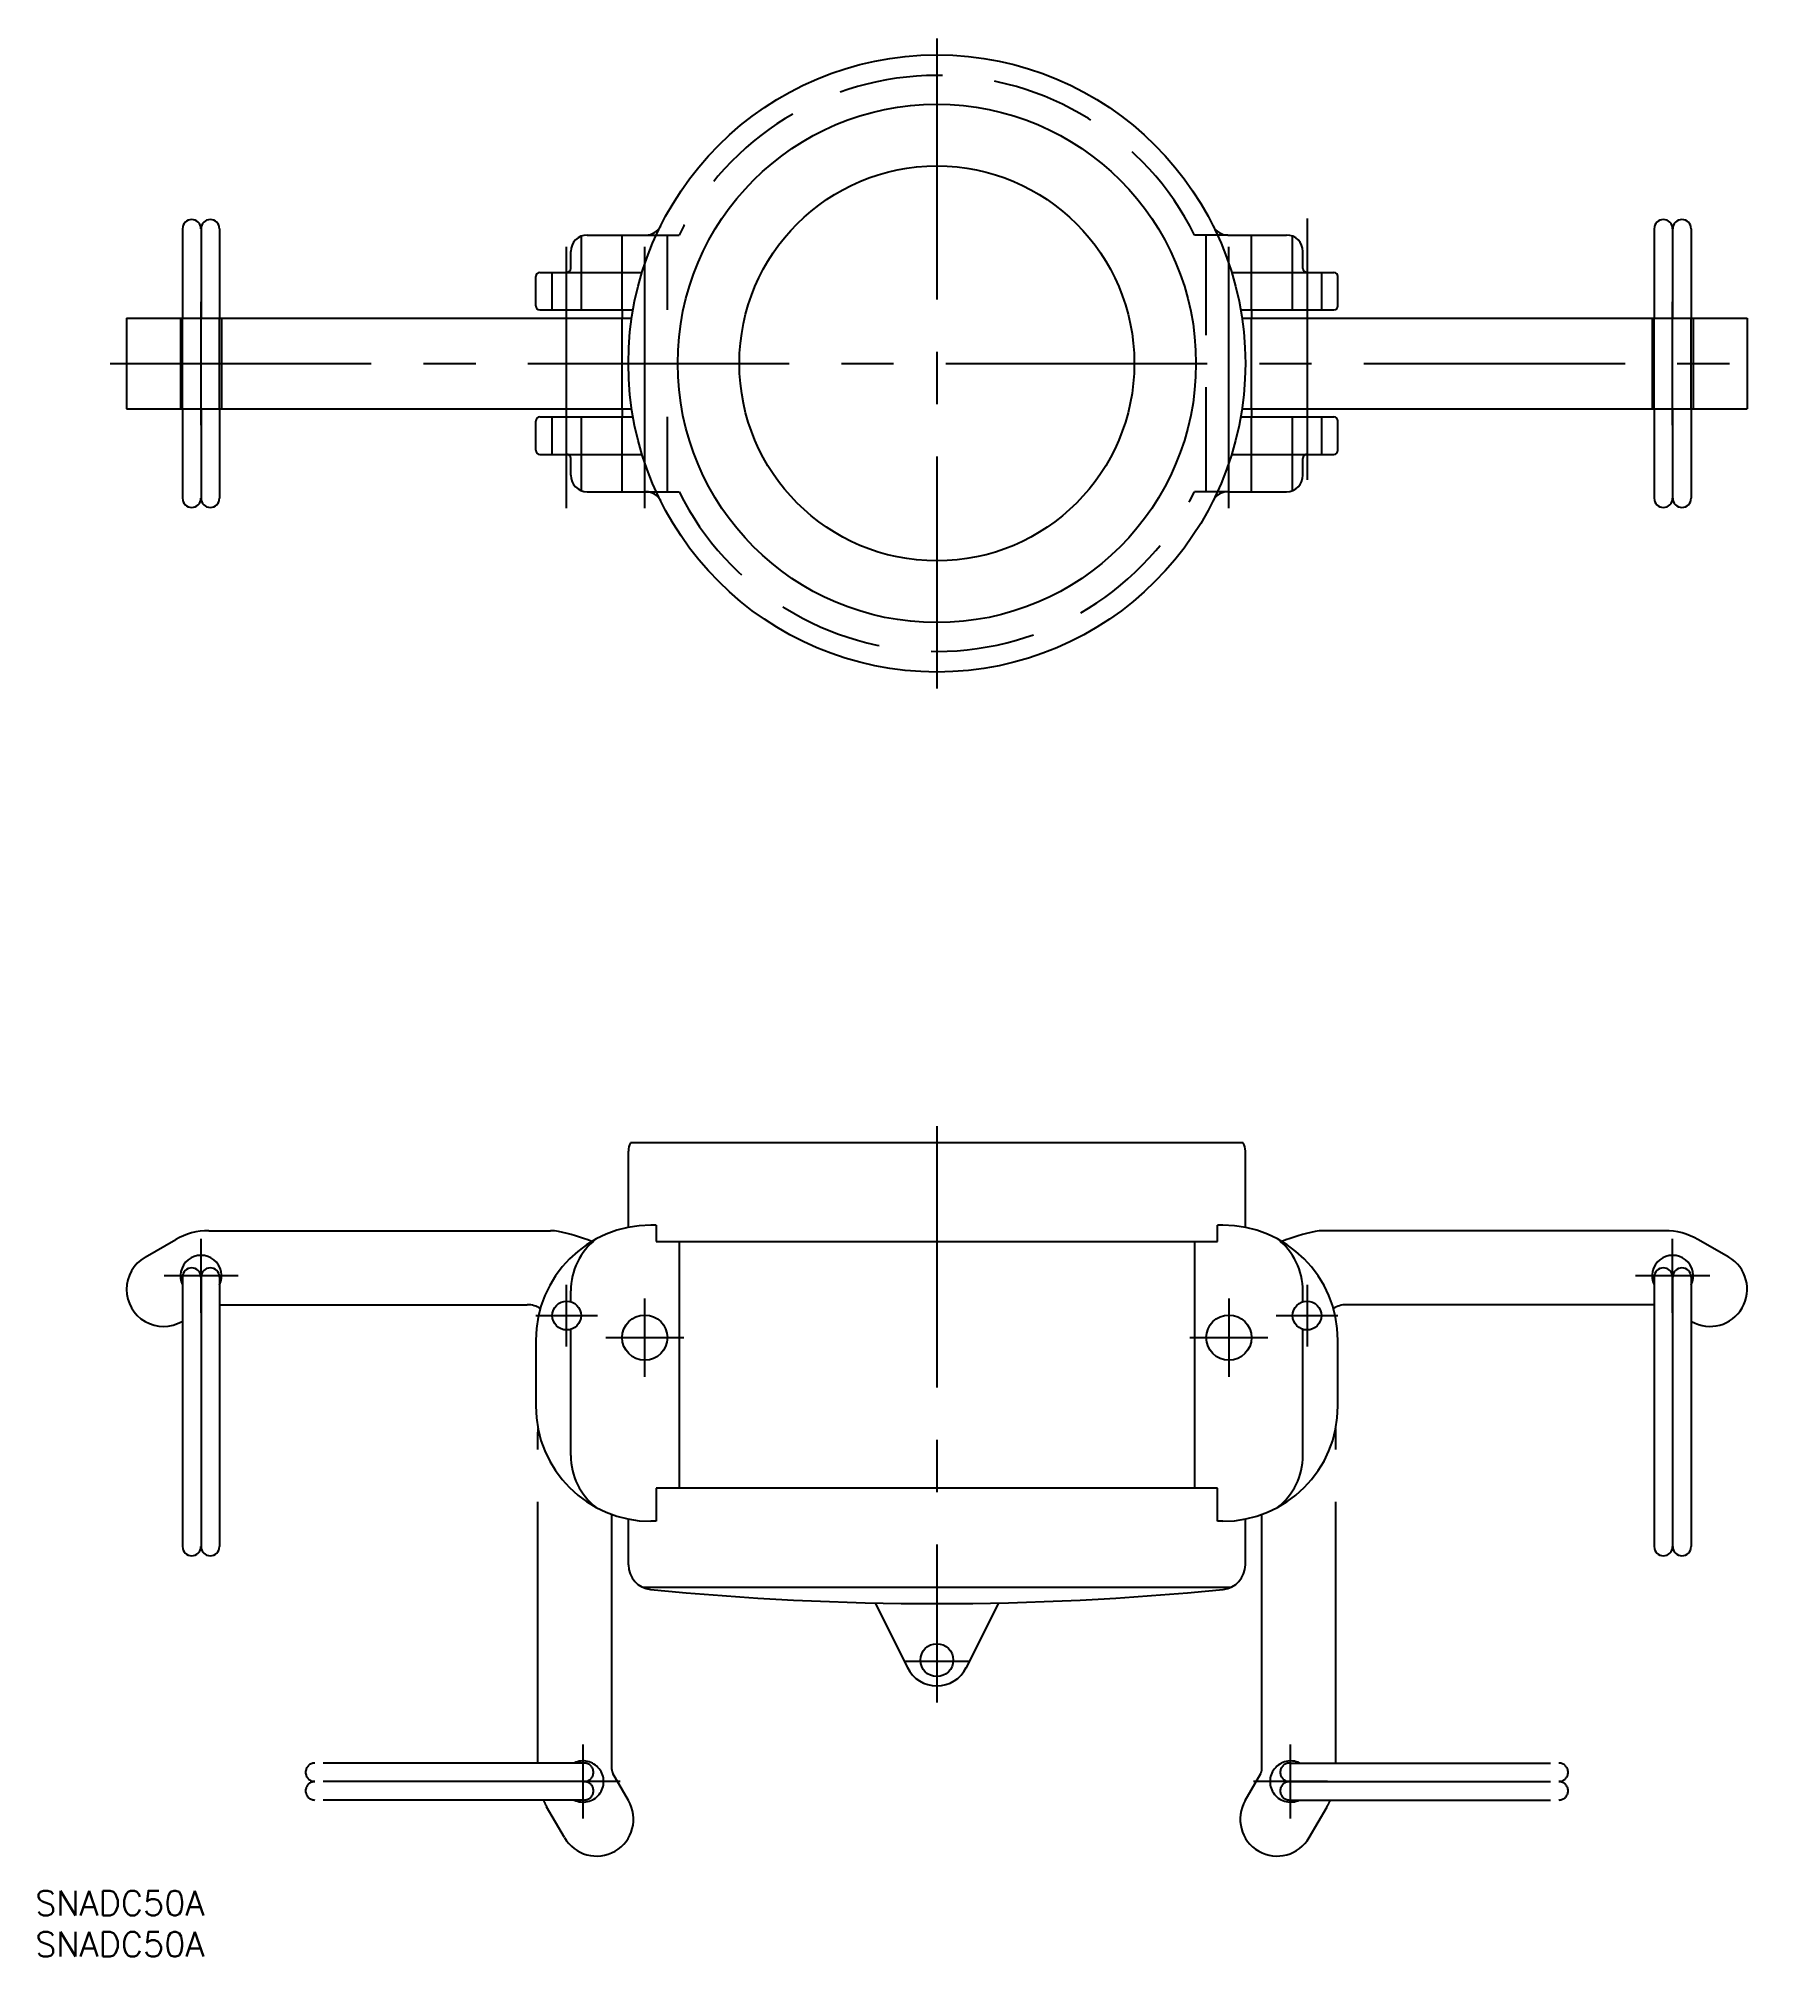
# Model space of a CAD drawing. Extents: x -109 to 100, y -194 to 40.
import ezdxf

# ---------------------------------------------------------------- set-up
doc = ezdxf.new("R2010")
doc.units = 0
for name, pattern in [('CENTER', [50.8, 31.75, -6.35, 6.35, -6.35]), ('DASHED', [19.05, 12.7, -6.35]), ('PHANTOM', [63.5, 31.75, -6.35, 6.35, -6.35, 6.35, -6.35])]:
    doc.linetypes.add(name, pattern=pattern)
doc.layers.get('0').update_dxf_attribs({"linetype": 'CONTINUOUS'})
doc.layers.add('CENTER', color=1, linetype='CONTINUOUS')
doc.styles.get("Standard").update_dxf_attribs({"font": 'txt.shx', "height": 3, "bigfont": 'bigfont.shx'})

msp = doc.modelspace()

# ---------------------------------------------------------------- linework, layer by layer
at = {"color": 7, "linetype": 'CONTINUOUS'}
for p, q in [((-91.69, 16.37), (-91.69, 5.5)), ((-89.44, 16.37), (-89.44, 5.5)), ((-87.19, 16.37), (-87.19, 5.5)), ((87.19, 16.37), (87.19, 5.5)), ((89.44, 16.37), (89.44, 5.5)), ((91.69, 16.37), (91.69, 5.5)), ((-42.5, 15.6), (-35.36, 15.6)), ((35.36, 15.6), (42.5, 15.6)), ((-44.5, 11.55), (-44.5, 13.6)), ((44.5, 11.55), (44.5, 13.6)), ((-48.75, 7), (-48.75, 10.55)), ((-48.25, 11.05), (-35.84, 11.05)), ((35.84, 11.05), (48.25, 11.05)), ((48.75, 7), (48.75, 10.55)), ((-98.5, 5.5), (-37.09, 5.5)), ((-98.5, 5.5), (-98.5, -5.5)), ((-48.25, 6.5), (-36.93, 6.5)), ((-38.25, 6.5), (-38.25, 5.5)), ((36.93, 6.5), (48.25, 6.5)), ((37.09, 5.5), (98.5, 5.5)), ((38.25, 6.5), (38.25, 5.5)), ((98.5, 5.5), (98.5, -5.5)), ((-98.5, -5.5), (-37.09, -5.5)), ((-91.69, -5.5), (-91.69, -16.38)), ((-89.44, -5.5), (-89.44, -16.38)), ((-87.19, -5.5), (-87.19, -16.38)), ((-48.25, -6.5), (-36.93, -6.5)), ((-38.25, -5.5), (-38.25, -6.5)), ((36.93, -6.5), (48.25, -6.5)), ((37.09, -5.5), (98.5, -5.5)), ((38.25, -5.5), (38.25, -6.5)), ((87.19, -5.5), (87.19, -16.38)), ((89.44, -5.5), (89.44, -16.38)), ((91.69, -5.5), (91.69, -16.38)), ((-48.75, -10.55), (-48.75, -7)), ((48.75, -10.55), (48.75, -7)), ((-48.25, -11.05), (-35.84, -11.05)), ((-44.5, -13.6), (-44.5, -11.55)), ((35.84, -11.05), (48.25, -11.05)), ((44.5, -13.6), (44.5, -11.55)), ((-42.5, -15.6), (-35.36, -15.6)), ((35.36, -15.6), (42.5, -15.6)), ((37.22, -94.71), (-37.22, -94.71)), ((-37.5, -104.98), (-37.5, -95.73)), ((37.5, -104.98), (37.5, -95.73)), ((-34.1, -104.71), (-34.75, -104.71)), ((-34.1, -104.71), (-34.1, -106.71)), ((34.75, -104.71), (34.1, -104.71)), ((34.1, -106.71), (34.1, -104.71)), ((-96.25, -108.62), (-92.51, -106.46)), ((-88.51, -105.39), (-46.97, -105.39)), ((-34.1, -106.71), (34.1, -106.71)), ((-31.33, -106.71), (-31.33, -136.69)), ((31.33, -106.71), (31.33, -136.69)), ((88.51, -105.39), (46.97, -105.39)), ((96.25, -108.62), (92.51, -106.46)), ((-91.69, -111.03), (-91.69, -143.78)), ((-89.44, -111.03), (-89.44, -143.78)), ((-87.19, -111.03), (-87.19, -143.78)), ((87.19, -111.03), (87.19, -143.78)), ((89.44, -111.03), (89.44, -143.78)), ((91.69, -111.03), (91.69, -143.78)), ((-44.5, -114.03), (-44.5, -112.71)), ((44.5, -114.03), (44.5, -112.71)), ((-91.75, -116.42), (-91.69, -116.39)), ((-87.19, -114.39), (-49.78, -114.39)), ((87.19, -114.39), (49.78, -114.39)), ((91.75, -116.42), (91.69, -116.39)), ((-48.75, -118.71), (-48.75, -126.71)), ((-44.5, -132.71), (-44.5, -117.39)), ((44.5, -132.71), (44.5, -117.39)), ((48.75, -126.71), (48.75, -118.71)), ((34.1, -136.69), (-34.1, -136.69)), ((-34.1, -136.69), (-34.1, -140.71)), ((34.1, -140.71), (34.1, -136.69)), ((-37.5, -146), (-37.5, -140.44)), ((-34.1, -140.71), (-34.75, -140.71)), ((34.75, -140.71), (34.1, -140.71)), ((37.5, -146), (37.5, -140.44)), ((-35.79, -148.71), (35.79, -148.71)), ((-7.5, -150.63), (-3.58, -158.5)), ((7.5, -150.63), (3.58, -158.5))]:
    msp.add_line(p, q, dxfattribs=at)
at = {"color": 3, "linetype": 'DASHED'}
for p, q in [((-43.25, 15.45), (-43.25, 6.5)), ((-38.25, 6.5), (-38.25, 15.6)), ((-35.36, 15.6), (-31.33, 15.6)), ((-32.75, 6.5), (-32.75, 15.6)), ((35.36, 15.6), (31.33, 15.6)), ((32.75, -15.6), (32.75, 15.6)), ((38.25, 6.5), (38.25, 15.6)), ((43.25, 6.5), (43.25, 15.45)), ((-46.75, 6.5), (-46.75, 11.05)), ((46.75, 11.05), (46.75, 6.5)), ((-91.94, 5.5), (-91.94, -5.5)), ((-91.69, -5.5), (-91.69, 5.5)), ((-89.44, -5.5), (-89.44, 5.5)), ((-87.19, -5.5), (-87.19, 5.5)), ((-86.94, 5.5), (-86.94, -5.5)), ((-38.25, -5.5), (-38.25, 5.5)), ((38.25, -5.5), (38.25, 5.5)), ((86.94, 5.5), (86.94, -5.5)), ((87.19, -5.5), (87.19, 5.5)), ((89.44, -5.5), (89.44, 5.5)), ((91.69, -5.5), (91.69, 5.5)), ((91.94, 5.5), (91.94, -5.5)), ((-46.75, -11.05), (-46.75, -6.5)), ((-43.25, -6.5), (-43.25, -15.45)), ((-38.25, -15.6), (-38.25, -6.5)), ((-32.75, -15.6), (-32.75, -6.5)), ((38.25, -15.6), (38.25, -6.5)), ((43.25, -15.45), (43.25, -6.5)), ((46.75, -6.5), (46.75, -11.05)), ((-35.36, -15.6), (-31.33, -15.6)), ((35.36, -15.6), (31.33, -15.6))]:
    msp.add_line(p, q, dxfattribs=at)
at = {"color": 3, "linetype": 'PHANTOM'}
for p, q in [((-48.5, -170.08), (-48.5, -129.86)), ((48.5, -170.08), (48.5, -129.86)), ((-39.5, -170.86), (-39.5, -139.88)), ((39.5, -170.86), (39.5, -139.88)), ((-43, -176.83), (-43, -167.83)), ((43, -176.83), (43, -167.83)), ((-42.86, -170.08), (-75.61, -170.08)), ((42.86, -170.08), (75.61, -170.08)), ((-42.86, -172.33), (-75.61, -172.33)), ((-38.5, -172.33), (-47.5, -172.33)), ((-37.47, -174.64), (-39.37, -171.36)), ((37.47, -174.64), (39.37, -171.36)), ((47.5, -172.33), (38.5, -172.33)), ((42.86, -172.33), (75.61, -172.33)), ((-42.86, -174.58), (-75.61, -174.58)), ((42.86, -174.58), (75.61, -174.58)), ((-45.27, -179.14), (-47.43, -175.4)), ((45.27, -179.14), (47.43, -175.4))]:
    msp.add_line(p, q, dxfattribs=at)
at = {"color": 7, "linetype": 'CONTINUOUS'}
for centre, radius in [((0, 0), 37.5), ((0, 0), 31.5), ((0, 0), 24), ((-45, -115.71), 1.75), ((45, -115.71), 1.75), ((-35.5, -118.39), 2.75), ((35.5, -118.39), 2.75), ((0, -157.58), 2)]:
    msp.add_circle(centre, radius, dxfattribs=at)
at = {"color": 3, "linetype": 'DASHED'}
for start, end in [(26.469, 153.531), (206.469, 333.531)]:
    msp.add_arc((0, 0), 35, start, end, dxfattribs=at)
at = {"color": 7, "linetype": 'CONTINUOUS'}
for centre, radius, start, end in [((-90.57, 16.37), 1.12, 360, 180), ((-88.32, 16.37), 1.12, 360, 180), ((-35.36, 17.6), 2, 270, 333.5402), ((35.36, 17.6), 2, 206.4598, 270), ((88.32, 16.37), 1.12, 0, 180), ((90.57, 16.37), 1.12, 0, 180), ((-42.5, 13.6), 2, 90, 180), ((42.5, 13.6), 2, 0, 90), ((-48.25, 10.55), 0.5, 90, 180), ((-45, 11.55), 0.5, 270, 0), ((45, 11.55), 0.5, 180, 270), ((48.25, 10.55), 0.5, 0, 90), ((-48.25, 7), 0.5, 180, 270), ((48.25, 7), 0.5, 270, 0), ((-48.25, -7), 0.5, 90, 180), ((48.25, -7), 0.5, 0, 90), ((-48.25, -10.55), 0.5, 180, 270), ((-45, -11.55), 0.5, 0, 90), ((45, -11.55), 0.5, 90, 180), ((48.25, -10.55), 0.5, 270, 0), ((-42.5, -13.6), 2, 180, 270), ((42.5, -13.6), 2, 270, 0), ((-35.36, -17.6), 2, 26.4598, 90), ((35.36, -17.6), 2, 90, 153.5402), ((-90.57, -16.38), 1.12, 180, 360), ((-88.32, -16.38), 1.12, 180, 360), ((88.32, -16.38), 1.12, 180, 0), ((90.57, -16.38), 1.12, 180, 0), ((-35.5, -95.73), 2, 149.3249, 180), ((35.5, -95.73), 2, 0, 30.6751), ((-34.75, -118.71), 14, 90, 180), ((34.75, -118.71), 14, 0, 90), ((-88.51, -113.39), 8, 90, 120), ((-46.97, -110.39), 5, 78.4845, 90), ((-50.58, -128.11), 23.08, 68.0304, 78.4845), ((-36.5, -112.71), 8, 127.9226, 180), ((36.5, -112.71), 8, 0, 52.0774), ((50.58, -128.11), 23.08, 101.5155, 111.9696), ((46.97, -110.39), 5, 90, 101.5155), ((88.51, -113.39), 8, 60, 90), ((-94, -112.52), 4.5, 120, 300), ((-89.44, -110.89), 2.5, 334.1581, 205.8419), ((89.44, -110.89), 2.5, 334.1581, 205.8419), ((94, -112.52), 4.5, 240, 60), ((-90.57, -111.03), 1.12, 0, 180), ((-88.32, -111.03), 1.12, 0, 180), ((88.32, -111.03), 1.12, 0, 180), ((90.57, -111.03), 1.12, 360, 180), ((-49.78, -117.39), 3, 58.2664, 90), ((49.78, -117.39), 3, 90, 121.7336), ((-34.75, -126.71), 14, 180, 270), ((34.75, -126.71), 14, 270, 0), ((-36.5, -132.71), 8, 180, 232.0774), ((36.5, -132.71), 8, 307.9226, 0), ((-90.57, -143.78), 1.12, 180, 0), ((-88.32, -143.78), 1.12, 180, 0), ((88.32, -143.78), 1.12, 180, 0), ((90.57, -143.78), 1.12, 180, 0), ((-34.5, -146), 3, 180, 264.3366), ((34.5, -146), 3, 275.6634, 0), ((0, 201.89), 352.6, 264.3366, 275.6634), ((0, -156.71), 4, 206.4844, 333.5156)]:
    msp.add_arc(centre, radius, start, end, dxfattribs=at)
at = {"color": 3, "linetype": 'PHANTOM'}
for centre, radius, start, end in [((-43.5, -129.86), 5, 175.1149, 180), ((43.5, -129.86), 5, 0, 4.8851), ((-75.61, -171.21), 1.12, 90, 270), ((-43, -172.33), 2.5, 244.1581, 115.8419), ((-42.86, -171.21), 1.12, 270, 90), ((43, -172.33), 2.5, 64.1581, 295.8419), ((42.86, -171.21), 1.12, 90, 270), ((75.61, -171.21), 1.12, 270, 90), ((-75.61, -173.46), 1.12, 90, 270), ((-42.86, -173.46), 1.12, 270, 90), ((-38.5, -170.86), 1, 180, 210), ((38.5, -170.86), 1, 330, 0), ((42.86, -173.46), 1.12, 90, 270), ((75.61, -173.46), 1.12, 270, 90), ((-40.5, -171.4), 8, 203.4831, 210), ((-41.37, -176.89), 4.5, 210, 30), ((41.37, -176.89), 4.5, 150, 330), ((40.5, -171.4), 8, 330, 336.5169)]:
    msp.add_arc(centre, radius, start, end, dxfattribs=at)
at = {"layer": 'CENTER', "color": 1, "linetype": 'CENTER'}
for p, q in [((0, 39.5), (0, -39.5)), ((-45, -17.6), (-45, 17.6)), ((-35.5, -17.6), (-35.5, 17.6)), ((35.5, -17.6), (35.5, 17.6)), ((45, 17.6), (45, -17.6)), ((-89.44, -7.5), (-89.44, 7.5)), ((89.44, -7.5), (89.44, 7.5)), ((-100.5, 0), (100.5, 0)), ((0, -92.71), (0, -162.71)), ((-89.44, -115.39), (-89.44, -106.39)), ((89.44, -115.39), (89.44, -106.39)), ((-84.94, -110.89), (-93.94, -110.89)), ((93.94, -110.89), (84.94, -110.89)), ((-45, -119.46), (-45, -111.96)), ((-35.5, -123.14), (-35.5, -113.64)), ((35.5, -113.64), (35.5, -123.14)), ((45, -111.96), (45, -119.46)), ((-48.75, -115.71), (-41.25, -115.71)), ((41.25, -115.71), (48.75, -115.71)), ((-40.25, -118.39), (-30.75, -118.39)), ((30.75, -118.39), (40.25, -118.39)), ((-4, -157.71), (4, -157.71))]:
    msp.add_line(p, q, dxfattribs=at)

# ---------------------------------------------------------------- texts
at = {"color": 7, "linetype": 'CONTINUOUS'}
for p in [(-109.6, -188.61), (-109.6, -193.61)]:
    msp.add_text('SNADC50A', height=3, dxfattribs=at).set_placement(p)

doc.saveas('drawing.dxf')
